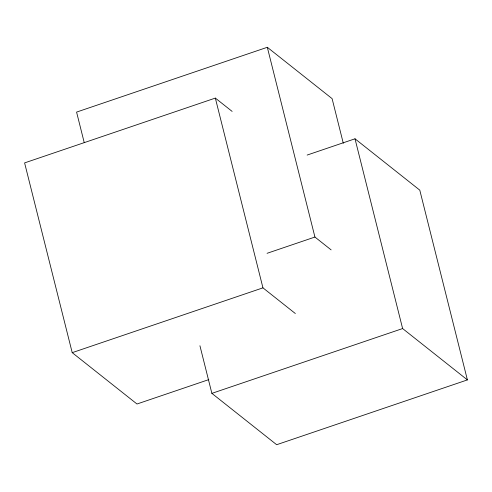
<?xml version="1.0" encoding="UTF-8"?>
<svg xmlns="http://www.w3.org/2000/svg" width="492" height="492" viewBox="0 0 492 492"><rect width="100%" height="100%" fill="white"/><g stroke="black" fill="none" stroke-linecap="round" stroke-linejoin="round"><path stroke-width="0.74" d="M343.299 143.283L332.1 98.634L267.316 47.287L76.58 112.096L84.23 142.606M232.132 111.407L215.336 98.093L24.6 162.901L72.213 352.659L136.997 404.006L208.799 379.609M307.137 155.066L355.003 138.799L419.787 190.146L467.4 379.904L276.664 444.713L211.88 393.366L199.93 345.741M267.064 253.312L314.929 237.046L331.122 249.881M72.213 352.659L262.949 287.851L295.341 313.527M211.88 393.366L402.616 328.558L467.4 379.904M355.003 138.799L402.616 328.558M267.316 47.287L314.929 237.046M215.336 98.093L262.949 287.851"/></g></svg>
